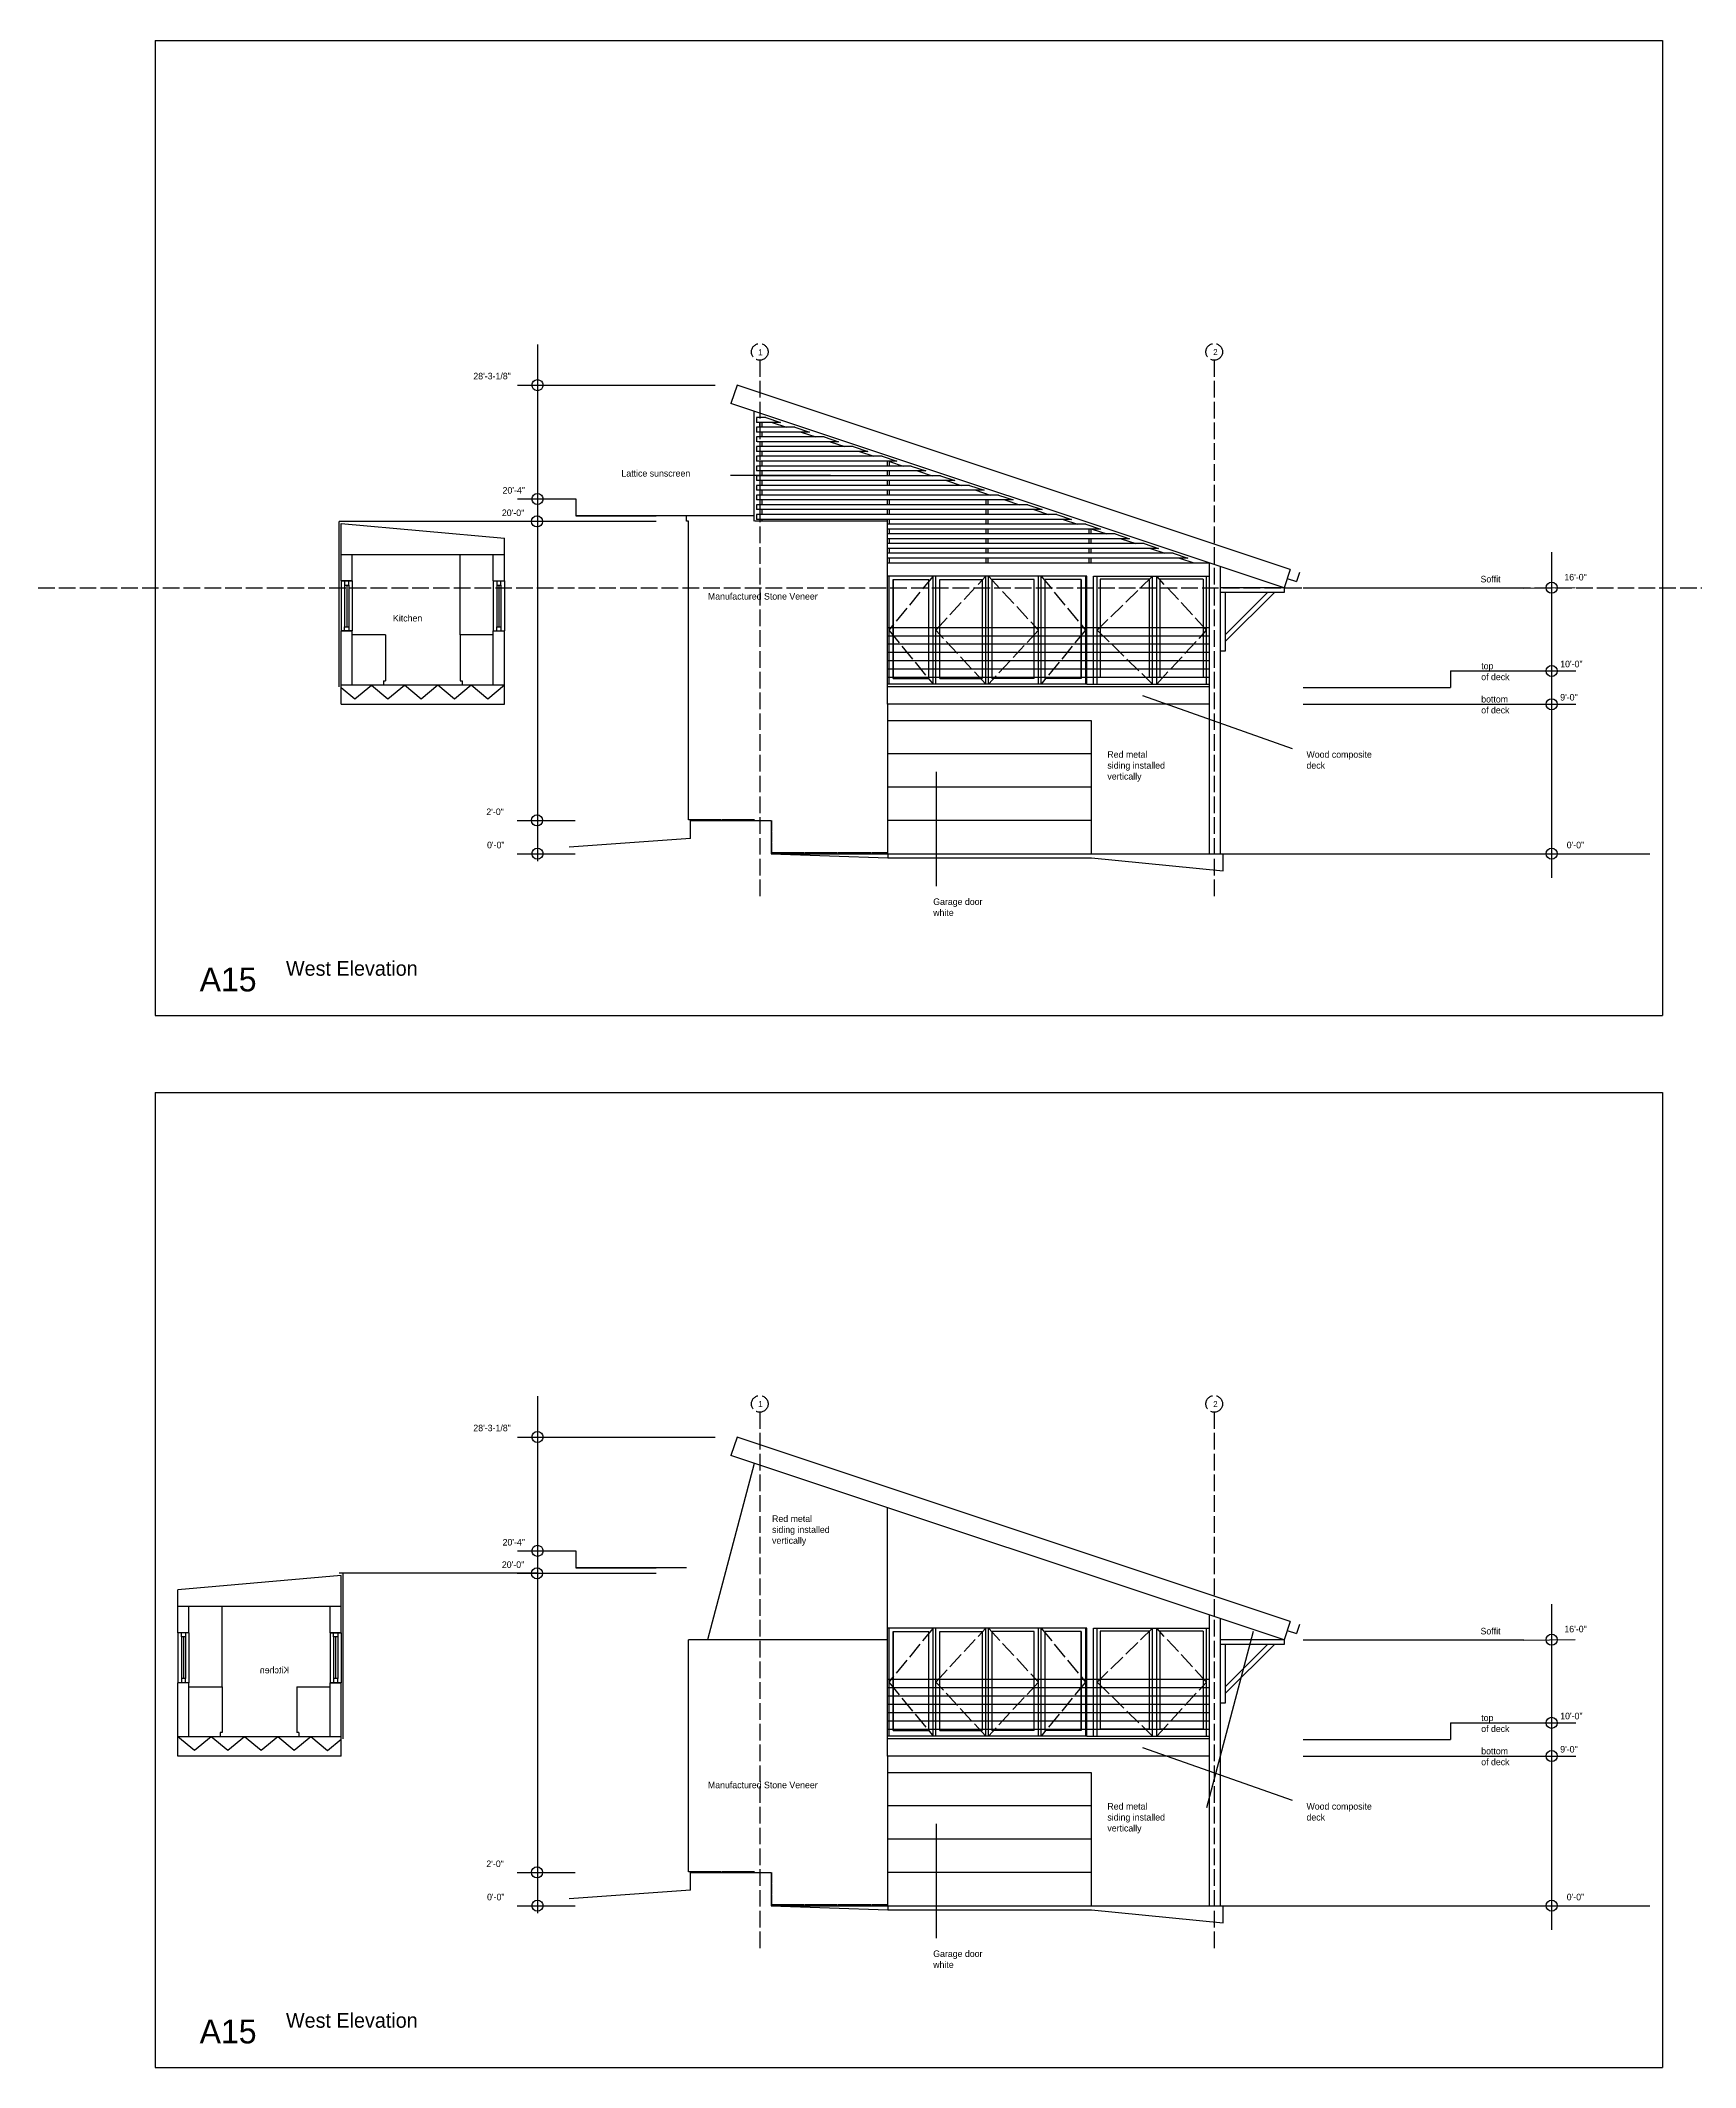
# Model space of a CAD drawing. Header units: inches. Extents: x -173 to 6851, y -1827 to 3486.
# Drawn here: x 4482 to 5676, y -1827 to -363 of the extents above; entities that cross this region are included whole.
import ezdxf

# ---------------------------------------------------------------- set-up
doc = ezdxf.new("R2010")
doc.units = ezdxf.units.IN
doc.header["$MEASUREMENT"] = 0
doc.linetypes.add('ACAD_ISO02W100', pattern=[15, 12, -3])
for name, color, linetype in [('blocks', 251, 'Continuous'), ('const', 7, 'Continuous'), ('e1', 7, 'Continuous'), ('e2', 251, 'Continuous'), ('glassSwing', 172, 'ACAD_ISO02W100'), ('grid', 252, 'ACAD_ISO02W100'), ('millwork', 253, 'Continuous'), ('soffit', 253, 'ACAD_ISO02W100'), ('walls', 7, 'Continuous')]:
    doc.layers.add(name, color=color, linetype=linetype)

msp = doc.modelspace()

# ---------------------------------------------------------------- linework, layer by layer
for p, q in [((4564.2, -363.4), (4564.2, -1067.4)), ((4564.2, -363.4), (5652.2, -363.4)), ((5652.2, -363.4), (5652.2, -1067.4)), ((4564.2, -1067.4), (5652.2, -1067.4)), ((4564.2, -1122.9), (4564.2, -1826.9)), ((4564.2, -1122.9), (5652.2, -1122.9)), ((5652.2, -1122.9), (5652.2, -1826.9)), ((4564.2, -1826.9), (5652.2, -1826.9))]:
    msp.add_line(p, q)
at = {"layer": 'blocks'}
for p, q in [((4972.8, -926), (4949.3, -926)), ((4996.8, -926), (4973.3, -926)), ((5009.3, -934), (5009.3, -926.5)), ((5009.3, -942), (5009.3, -934.5)), ((5009.3, -950), (5009.3, -942.5)), ((5032.8, -950), (5009.3, -950)), ((5056.8, -950), (5033.3, -950)), ((5080.8, -950), (5057.3, -950)), ((5092.8, -950), (5081.3, -950)), ((4972.8, -1685.6), (4949.3, -1685.6)), ((4996.8, -1685.6), (4973.3, -1685.6)), ((5009.3, -1693.6), (5009.3, -1686.1)), ((5009.3, -1701.6), (5009.3, -1694.1)), ((5009.3, -1709.6), (5009.3, -1702.1)), ((5032.8, -1709.6), (5009.3, -1709.6)), ((5056.8, -1709.6), (5033.3, -1709.6)), ((5080.8, -1709.6), (5057.3, -1709.6)), ((5092.8, -1709.6), (5081.3, -1709.6))]:
    msp.add_line(p, q, dxfattribs=at)
at = {"layer": 'e1'}
for p, q in [((4984.2, -612.2), (4979.8, -625.5)), ((4947.8, -710.5), (4947.8, -706.6)), ((4949.3, -710.5), (4947.8, -710.5)), ((5092.8, -842.6), (5092.8, -710.5)), ((4698.5, -734.6), (4816.3, -734.6)), ((5092.8, -740.6), (5325.1, -740.6)), ((5383.4, -745.2), (5379, -758.5)), ((4706.5, -753.6), (4698.5, -753.6)), ((4698.5, -753.6), (4706.5, -753.6)), ((4701, -753.6), (4701, -756.6)), ((4701, -756.6), (4704, -756.6)), ((4702.5, -756.6), (4702.5, -786.6)), ((4704, -756.6), (4704, -753.6)), ((4808.3, -753.6), (4816.3, -753.6)), ((4810.8, -753.6), (4810.8, -756.6)), ((4810.8, -756.6), (4813.8, -756.6)), ((4812.3, -756.6), (4812.3, -786.6)), ((4813.8, -756.6), (4813.8, -753.6)), ((5390.1, -747.5), (5387.9, -754.1)), ((4706.5, -789.6), (4698.5, -789.6)), ((4698.5, -789.6), (4706.5, -789.6)), ((4701, -789.6), (4701, -786.6)), ((4701, -786.6), (4704, -786.6)), ((4704, -786.6), (4704, -789.6)), ((4808.3, -789.6), (4816.3, -789.6)), ((4810.8, -789.6), (4810.8, -786.6)), ((4810.8, -786.6), (4813.8, -786.6)), ((4813.8, -786.6), (4813.8, -789.6)), ((4730.5, -792.6), (4706.5, -792.6)), ((4730.5, -792.6), (4730.5, -825.6)), ((4808.3, -792.6), (4784.3, -792.6)), ((4784.3, -792.6), (4784.3, -825.6)), ((4729, -825.6), (4730.5, -825.6)), ((4729, -825.6), (4729, -828.6)), ((4784.3, -825.6), (4785.8, -825.6)), ((4785.8, -825.6), (4785.8, -828.6)), ((4950.6, -926.5), (5008.8, -926.5)), ((5008.8, -926.5), (5008.8, -950.5)), ((5008.8, -950.5), (5093.1, -953.5)), ((5093.1, -953.5), (5240, -953.5)), ((5240, -953.5), (5335.1, -962.9)), ((4984.2, -1371.7), (4979.8, -1385)), ((4996.6, -1390.8), (4962.8, -1518.1)), ((5092.8, -1602.1), (5092.8, -1422.7)), ((4698.5, -1494.1), (4580.7, -1494.1)), ((5383.4, -1504.8), (5379, -1518.1)), ((5390.1, -1507), (5387.9, -1513.6)), ((4588.7, -1513.1), (4580.7, -1513.1)), ((4583.2, -1516.1), (4583.2, -1513.1)), ((4586.2, -1516.1), (4583.2, -1516.1)), ((4584.7, -1516.1), (4584.7, -1546.1)), ((4586.2, -1513.1), (4586.2, -1516.1)), ((4690.5, -1513.1), (4698.5, -1513.1)), ((4698.5, -1513.1), (4690.5, -1513.1)), ((4693, -1516.1), (4693, -1513.1)), ((4696, -1516.1), (4693, -1516.1)), ((4694.5, -1516.1), (4694.5, -1546.1)), ((4696, -1513.1), (4696, -1516.1)), ((5356.8, -1512.1), (5323.1, -1639.4)), ((4588.7, -1549.1), (4580.7, -1549.1)), ((4586.2, -1546.1), (4583.2, -1546.1)), ((4583.2, -1546.1), (4583.2, -1549.1)), ((4586.2, -1549.1), (4586.2, -1546.1)), ((4690.5, -1549.1), (4698.5, -1549.1)), ((4698.5, -1549.1), (4690.5, -1549.1)), ((4696, -1546.1), (4693, -1546.1)), ((4693, -1546.1), (4693, -1549.1)), ((4696, -1549.1), (4696, -1546.1)), ((4588.7, -1552.1), (4612.7, -1552.1)), ((4612.7, -1552.1), (4612.7, -1585.1)), ((4666.5, -1552.1), (4690.5, -1552.1)), ((4666.5, -1552.1), (4666.5, -1585.1)), ((4612.7, -1585.1), (4611.2, -1585.1)), ((4611.2, -1585.1), (4611.2, -1588.1)), ((4668, -1585.1), (4666.5, -1585.1)), ((4668, -1585.1), (4668, -1588.1)), ((4950.6, -1686.1), (5008.8, -1686.1)), ((5008.8, -1686.1), (5008.8, -1710.1)), ((5008.8, -1710.1), (5093.1, -1713.1)), ((5093.1, -1713.1), (5240, -1713.1)), ((5240, -1713.1), (5335.1, -1722.5))]:
    msp.add_line(p, q, dxfattribs=at)
at = {"layer": 'e2'}
for p, q in [((4840.2, -582.8), (4840.2, -956)), ((4825.9, -612.2), (4968.5, -612.2)), ((5005, -635.6), (4998.3, -635.6)), ((4998.3, -635.6), (4998.3, -639.1)), ((5015.5, -639.1), (4998.3, -639.1)), ((5026, -642.6), (4998.3, -642.6)), ((4998.3, -642.6), (4998.3, -646.1)), ((5000.6, -639.1), (5000.6, -642.6)), ((5000.6, -642.6), (5000.6, -639.1)), ((5002.1, -639.1), (5002.1, -642.6)), ((5005, -635.6), (5015.5, -639.1)), ((5009.5, -639.1), (5020, -642.6)), ((5026, -642.6), (5036.5, -646.1)), ((5036.5, -646.1), (4998.3, -646.1)), ((5047, -649.6), (4998.3, -649.6)), ((4998.3, -649.6), (4998.3, -653.1)), ((5068, -656.6), (4998.3, -656.6)), ((4998.3, -656.6), (4998.3, -660.1)), ((5057.5, -653.1), (4998.7, -653.1)), ((5000.6, -646.5), (5000.6, -646.1)), ((5000.6, -646.1), (5000.6, -649.6)), ((5000.6, -653.1), (5000.6, -656.6)), ((5002.1, -646.1), (5002.1, -649.6)), ((5002.1, -653.1), (5002.1, -656.6)), ((5030.5, -646.1), (5041, -649.6)), ((5047, -649.6), (5057.5, -653.1)), ((5051.5, -653.1), (5062, -656.6)), ((5068, -656.6), (5078.5, -660.1)), ((5078.5, -660.1), (4998.3, -660.1)), ((5089, -663.6), (4998.3, -663.6)), ((4998.3, -663.6), (4998.3, -667.1)), ((5099.5, -667.1), (4998.3, -667.1)), ((5110, -670.6), (4998.3, -670.6)), ((4998.3, -670.6), (4998.3, -674.1)), ((5000.6, -660.1), (5000.6, -663.6)), ((5000.6, -667.1), (5000.6, -670.6)), ((5002.1, -660.1), (5002.1, -663.6)), ((5002.1, -667.1), (5002.1, -670.6)), ((5072.5, -660.1), (5083, -663.6)), ((5089, -663.6), (5099.5, -667.1)), ((5092.8, -670.6), (5092.8, -667.1)), ((5094.3, -670.6), (5094.3, -667.1)), ((5094.3, -667.3), (5104, -670.6)), ((5110, -670.6), (5120.5, -674.1)), ((5120.5, -674.1), (4998.3, -674.1)), ((5131, -677.6), (4998.3, -677.6)), ((4998.3, -677.6), (4998.3, -681.1)), ((5141.5, -681.1), (4998.3, -681.1)), ((5152, -684.6), (4998.3, -684.6)), ((4998.3, -684.6), (4998.3, -688.1)), ((5000.6, -674.1), (5000.6, -677.6)), ((5000.6, -681.1), (5000.6, -684.6)), ((5002.1, -674.1), (5002.1, -677.6)), ((5002.1, -681.1), (5002.1, -684.6)), ((5092.8, -677.6), (5092.8, -674.1)), ((5092.8, -684.6), (5092.8, -681.1)), ((5094.3, -677.6), (5094.3, -674.1)), ((5094.3, -684.6), (5094.3, -681.1)), ((5114.5, -674.1), (5125, -677.6)), ((5131, -677.6), (5141.5, -681.1)), ((5135.5, -681.1), (5146, -684.6)), ((5152, -684.6), (5162.5, -688.1)), ((4825.9, -694.4), (4867.9, -694.4)), ((4867.9, -694.4), (4867.9, -706.6)), ((5162.5, -688.1), (4998.3, -688.1)), ((5173, -691.6), (4998.3, -691.6)), ((4998.3, -691.6), (4998.3, -695.1)), ((5183.5, -695.1), (4998.3, -695.1)), ((5194, -698.6), (4998.3, -698.6)), ((4998.3, -698.6), (4998.3, -702.1)), ((5204.5, -702.1), (4998.3, -702.1)), ((5000.6, -688.1), (5000.6, -691.6)), ((5000.6, -695.1), (5000.6, -698.6)), ((5000.6, -702.1), (5000.6, -705.6)), ((5002.1, -688.1), (5002.1, -691.6)), ((5002.1, -695.1), (5002.1, -698.6)), ((5002.1, -702.1), (5002.1, -705.6)), ((5092.8, -691.6), (5092.8, -688.1)), ((5092.8, -698.6), (5092.8, -695.1)), ((5092.8, -705.6), (5092.8, -702.1)), ((5094.3, -691.6), (5094.3, -688.1)), ((5094.3, -698.6), (5094.3, -695.1)), ((5094.3, -705.6), (5094.3, -702.1)), ((5156.5, -688.1), (5167, -691.6)), ((5164, -691.6), (5164, -690.5)), ((5164, -698.6), (5164, -695.1)), ((5164, -705.6), (5164, -702.1)), ((5165.5, -691.6), (5165.5, -691)), ((5165.5, -698.6), (5165.5, -695.1)), ((5165.5, -705.6), (5165.5, -702.1)), ((5173, -691.6), (5183.5, -695.1)), ((5177.5, -695.1), (5188, -698.6)), ((5194, -698.6), (5204.5, -702.1)), ((5198.5, -702.1), (5209, -705.6)), ((4825.5, -710.5), (4925.8, -710.5)), ((4947.8, -706.6), (4867.9, -706.6)), ((4867.9, -706.6), (4925.8, -706.6)), ((5215, -705.6), (4998.3, -705.6)), ((4998.3, -705.6), (4998.3, -709.1)), ((5225.5, -709.1), (4998.3, -709.1)), ((5000.6, -709.1), (5000.6, -710.5)), ((5002.1, -709.1), (5002.1, -710.5)), ((5092.8, -710.5), (5092.8, -709.1)), ((5236, -712.6), (5092.8, -712.6)), ((5246.5, -716.1), (5092.8, -716.1)), ((5094.3, -712.6), (5094.3, -709.1)), ((5094.3, -719.6), (5094.3, -716.1)), ((5164, -712.6), (5164, -709.1)), ((5164, -719.6), (5164, -716.1)), ((5165.5, -712.6), (5165.5, -709.1)), ((5165.5, -719.6), (5165.5, -716.1)), ((5215, -705.6), (5225.5, -709.1)), ((5219.5, -709.1), (5230, -712.6)), ((5236, -712.6), (5246.5, -716.1)), ((5238.3, -719.6), (5238.3, -716.1)), ((5239.8, -719.6), (5239.8, -716.1)), ((5240.5, -716.1), (5251, -719.6)), ((5257, -719.6), (5092.8, -719.6)), ((5267.5, -723.1), (5092.8, -723.1)), ((5278, -726.6), (5092.8, -726.6)), ((5288.5, -730.1), (5092.8, -730.1)), ((5094.3, -726.6), (5094.3, -723.1)), ((5094.3, -733.6), (5094.3, -730.1)), ((5164, -726.6), (5164, -723.1)), ((5164, -733.6), (5164, -730.1)), ((5165.5, -726.6), (5165.5, -723.1)), ((5165.5, -733.6), (5165.5, -730.1)), ((5238.3, -726.6), (5238.3, -723.1)), ((5238.3, -733.6), (5238.3, -730.1)), ((5239.8, -726.6), (5239.8, -723.1)), ((5239.8, -733.6), (5239.8, -730.1)), ((5257, -719.6), (5267.5, -723.1)), ((5261.5, -723.1), (5272, -726.6)), ((5278, -726.6), (5288.5, -730.1)), ((5282.5, -730.1), (5293, -733.6)), ((4784.3, -792.6), (4784.3, -734.6)), ((5299, -733.6), (5092.8, -733.6)), ((5309.5, -737.1), (5092.8, -737.1)), ((5094.3, -740.6), (5094.3, -737.1)), ((5164, -740.6), (5164, -737.1)), ((5165.5, -740.6), (5165.5, -737.1)), ((5238.3, -740.6), (5238.3, -737.1)), ((5239.8, -740.6), (5239.8, -737.1)), ((5299, -733.6), (5309.5, -737.1)), ((5303.5, -737.1), (5314, -740.6)), ((5572.1, -732.8), (5572.1, -968)), ((4698.5, -753.6), (4698.5, -789.6)), ((4701, -756.6), (4701, -786.6)), ((4704, -756.6), (4704, -786.6)), ((4706.5, -753.6), (4706.5, -789.6)), ((4808.3, -753.6), (4808.3, -789.6)), ((4810.8, -756.6), (4810.8, -786.6)), ((4813.8, -756.6), (4813.8, -786.6)), ((4816.3, -753.6), (4816.3, -789.6)), ((5236.6, -750.1), (5092.8, -750.1)), ((5093.7, -750.1), (5093.7, -828.1)), ((5097, -824.1), (5097, -752.6)), ((5097, -752.6), (5097, -824.1)), ((5097, -752.6), (5122.7, -752.6)), ((5122.7, -824.1), (5122.7, -752.6)), ((5125.7, -828.1), (5125.7, -750.1)), ((5127.7, -828.1), (5127.7, -750.1)), ((5130.7, -824.1), (5130.7, -752.6)), ((5130.7, -752.6), (5161.2, -752.6)), ((5161.2, -752.6), (5161.2, -824.1)), ((5163.7, -828.1), (5163.7, -750.1)), ((5165.7, -828.1), (5165.7, -750.1)), ((5168.2, -752.6), (5168.2, -824.1)), ((5198.7, -752.6), (5168.2, -752.6)), ((5198.7, -824.1), (5198.7, -752.6)), ((5201.7, -828.1), (5201.7, -750.1)), ((5203.7, -828.1), (5203.7, -750.1)), ((5206.7, -824.1), (5206.7, -752.6)), ((5232.5, -752.6), (5206.7, -752.6)), ((5232.5, -752.6), (5232.5, -824.1)), ((5232.5, -824.1), (5232.5, -752.6)), ((5235.7, -750.1), (5235.7, -828.1)), ((5236.6, -828.1), (5236.6, -750.1)), ((5241.6, -828.1), (5241.6, -750.1)), ((5241.6, -750.1), (5324.6, -750.1)), ((5244.1, -828.1), (5244.1, -750.1)), ((5244.1, -750.1), (5323.1, -750.1)), ((5246.4, -752.4), (5246.4, -823.2)), ((5281.6, -752.4), (5246.4, -752.4)), ((5281.6, -752.4), (5281.6, -823.2)), ((5284.1, -828.1), (5284.1, -750.1)), ((5287.1, -828.1), (5287.1, -750.1)), ((5289.3, -752.4), (5289.3, -823.2)), ((5320.6, -752.4), (5289.3, -752.4)), ((5320.6, -752.4), (5320.6, -823.2)), ((5323.1, -828.1), (5323.1, -750.1)), ((5379, -758.5), (5333.1, -758.5)), ((5552.1, -758.9), (5392.8, -758.9)), ((5552.1, -758.9), (5589.2, -758.2)), ((5379, -762), (5333.1, -762)), ((5092.8, -787.1), (5325.1, -787.1)), ((5092.8, -793.1), (5325.1, -793.1)), ((5092.8, -799.1), (5325.1, -799.1)), ((5092.8, -805.1), (5325.1, -805.1)), ((5092.8, -811.1), (5325.1, -811.1)), ((5092.8, -817.1), (5325.1, -817.1)), ((5499.1, -818.6), (5589.6, -818.6)), ((5499.1, -818.6), (5499.1, -830.6)), ((4698.5, -830.6), (4708.3, -838.8)), ((4708.3, -838.8), (4720.3, -828.8)), ((4720.3, -828.8), (4732.3, -838.6)), ((4732.3, -838.6), (4744.3, -828.8)), ((4744.3, -828.6), (4756.3, -838.6)), ((4756.3, -838.6), (4768.3, -828.6)), ((4768.3, -828.6), (4780.3, -838.6)), ((4780.3, -838.6), (4792.3, -828.6)), ((4792.3, -828.6), (4804.3, -838.6)), ((4804.3, -838.6), (4816.3, -828.6)), ((5092.8, -823.1), (5325.1, -823.1)), ((5236.6, -828.1), (5092.8, -828.1)), ((5097, -824.1), (5122.7, -824.1)), ((5130.7, -824.1), (5161.2, -824.1)), ((5198.7, -824.1), (5168.2, -824.1)), ((5232.5, -824.1), (5206.7, -824.1)), ((5236.6, -828.1), (5325.1, -828.1)), ((5244.1, -828.1), (5324.6, -828.1)), ((5281.6, -823.2), (5246.4, -823.2)), ((5320.6, -823.2), (5289.3, -823.2)), ((5392.8, -830.6), (5499.1, -830.6)), ((5385.1, -874.7), (5277, -836.6)), ((5392.8, -842.6), (5589.6, -842.6)), ((5240, -854.5), (5092.8, -854.5)), ((5240, -950.5), (5240, -854.5)), ((5240, -878.5), (5092.8, -878.5)), ((5127.9, -891.4), (5127.9, -974)), ((5240, -902.5), (5092.8, -902.5)), ((4825.5, -926.5), (4867.4, -926.5)), ((5240, -926.5), (5092.8, -926.5)), ((4825.5, -950.5), (4867.4, -950.5)), ((5093.1, -950.5), (5093.1, -953.5)), ((5335.1, -950.5), (5643, -950.5)), ((5557.4, -950.5), (5599.3, -950.5)), ((4840.2, -1342.3), (4840.2, -1715.6)), ((4825.9, -1371.7), (4968.5, -1371.7)), ((4825.9, -1453.9), (4867.9, -1453.9)), ((4867.9, -1453.9), (4867.9, -1466.1)), ((4825.5, -1470.1), (4925.8, -1470.1)), ((4947.8, -1466.1), (4867.9, -1466.1)), ((4867.9, -1466.1), (4925.8, -1466.1)), ((5572.1, -1492.3), (5572.1, -1727.5)), ((4612.7, -1552.1), (4612.7, -1494.1)), ((4580.7, -1513.1), (4580.7, -1549.1)), ((4583.2, -1516.1), (4583.2, -1546.1)), ((4586.2, -1516.1), (4586.2, -1546.1)), ((4588.7, -1513.1), (4588.7, -1549.1)), ((4690.5, -1513.1), (4690.5, -1549.1)), ((4693, -1516.1), (4693, -1546.1)), ((4696, -1516.1), (4696, -1546.1)), ((4698.5, -1513.1), (4698.5, -1549.1)), ((5236.6, -1509.7), (5092.8, -1509.7)), ((5093.7, -1509.7), (5093.7, -1587.6)), ((5097, -1583.6), (5097, -1512.2)), ((5097, -1512.2), (5097, -1583.6)), ((5097, -1512.2), (5122.7, -1512.2)), ((5122.7, -1583.6), (5122.7, -1512.2)), ((5125.7, -1587.6), (5125.7, -1509.7)), ((5127.7, -1587.6), (5127.7, -1509.7)), ((5130.7, -1583.6), (5130.7, -1512.2)), ((5130.7, -1512.2), (5161.2, -1512.2)), ((5161.2, -1512.2), (5161.2, -1583.6)), ((5163.7, -1587.6), (5163.7, -1509.7)), ((5165.7, -1587.6), (5165.7, -1509.7)), ((5168.2, -1512.2), (5168.2, -1583.6)), ((5198.7, -1512.2), (5168.2, -1512.2)), ((5198.7, -1583.6), (5198.7, -1512.2)), ((5201.7, -1587.6), (5201.7, -1509.7)), ((5203.7, -1587.6), (5203.7, -1509.7)), ((5206.7, -1583.6), (5206.7, -1512.2)), ((5232.5, -1512.2), (5206.7, -1512.2)), ((5232.5, -1512.2), (5232.5, -1583.6)), ((5232.5, -1583.6), (5232.5, -1512.2)), ((5235.7, -1509.7), (5235.7, -1587.6)), ((5236.6, -1587.6), (5236.6, -1509.7)), ((5241.6, -1587.6), (5241.6, -1509.7)), ((5241.6, -1509.7), (5324.6, -1509.7)), ((5244.1, -1587.6), (5244.1, -1509.7)), ((5244.1, -1509.7), (5323.1, -1509.7)), ((5246.4, -1511.9), (5246.4, -1582.7)), ((5281.6, -1511.9), (5246.4, -1511.9)), ((5281.6, -1511.9), (5281.6, -1582.7)), ((5284.1, -1587.6), (5284.1, -1509.7)), ((5287.1, -1587.6), (5287.1, -1509.7)), ((5289.3, -1511.9), (5289.3, -1582.7)), ((5320.6, -1511.9), (5289.3, -1511.9)), ((5320.6, -1511.9), (5320.6, -1582.7)), ((5323.1, -1587.6), (5323.1, -1509.7)), ((5379, -1518.1), (5333.1, -1518.1)), ((5379, -1521.6), (5333.1, -1521.6)), ((5552.1, -1518.4), (5392.8, -1518.4)), ((5552.1, -1518.4), (5589.2, -1517.8)), ((5092.8, -1546.6), (5325.1, -1546.6)), ((5092.8, -1552.6), (5325.1, -1552.6)), ((5092.8, -1558.6), (5325.1, -1558.6)), ((5092.8, -1564.6), (5325.1, -1564.6)), ((5092.8, -1570.6), (5325.1, -1570.6)), ((5092.8, -1576.6), (5325.1, -1576.6)), ((5499.1, -1578.1), (5589.6, -1578.1)), ((5499.1, -1578.1), (5499.1, -1590.1)), ((4592.7, -1598.1), (4580.7, -1588.1)), ((4604.7, -1588.1), (4592.7, -1598.1)), ((4616.7, -1598.1), (4604.7, -1588.1)), ((4628.7, -1588.1), (4616.7, -1598.1)), ((4640.7, -1598.1), (4628.7, -1588.1)), ((4652.7, -1588.1), (4640.7, -1598.1)), ((4664.7, -1598.1), (4652.7, -1588.3)), ((4676.7, -1588.3), (4664.7, -1598.1)), ((4688.7, -1598.3), (4676.7, -1588.3)), ((4698.5, -1590.2), (4688.7, -1598.3)), ((5092.8, -1582.6), (5325.1, -1582.6)), ((5236.6, -1587.6), (5092.8, -1587.6)), ((5097, -1583.6), (5122.7, -1583.6)), ((5130.7, -1583.6), (5161.2, -1583.6)), ((5198.7, -1583.6), (5168.2, -1583.6)), ((5232.5, -1583.6), (5206.7, -1583.6)), ((5236.6, -1587.6), (5325.1, -1587.6)), ((5244.1, -1587.6), (5324.6, -1587.6)), ((5281.6, -1582.7), (5246.4, -1582.7)), ((5320.6, -1582.7), (5289.3, -1582.7)), ((5392.8, -1590.1), (5499.1, -1590.1)), ((5385.1, -1634.2), (5277, -1596.1)), ((5392.8, -1602.1), (5589.6, -1602.1)), ((5240, -1614.1), (5092.8, -1614.1)), ((5240, -1710.1), (5240, -1614.1)), ((5240, -1638.1), (5092.8, -1638.1)), ((5127.9, -1651), (5127.9, -1733.6)), ((5240, -1662.1), (5092.8, -1662.1)), ((4825.5, -1686.1), (4867.4, -1686.1)), ((5240, -1686.1), (5092.8, -1686.1)), ((4825.5, -1710.1), (4867.4, -1710.1)), ((5093.1, -1710.1), (5093.1, -1713.1)), ((5335.1, -1710.1), (5643, -1710.1)), ((5557.4, -1710.1), (5599.3, -1710.1))]:
    msp.add_line(p, q, dxfattribs=at)
for centre in [(4840.2, -612.2), (4840.2, -694.4), (4839.8, -710.6), (5572.1, -758.5), (5572.1, -818.6), (5572.1, -842.6), (4839.8, -926.5), (4840.2, -950.5), (5572.1, -950.5), (4840.2, -1371.7), (4840.2, -1453.9), (4839.8, -1470.1), (5572.1, -1518.1), (5572.1, -1578.1), (5572.1, -1602.1), (4839.8, -1686.1), (4840.2, -1710.1), (5572.1, -1710.1)]:
    msp.add_circle(centre, 4, dxfattribs=at)
at = {"layer": 'glassSwing'}
for p, q in [((5125.7, -750.1), (5093.7, -789.1)), ((5127.7, -789.1), (5163.7, -750.1)), ((5165.7, -750.1), (5201.7, -789.1)), ((5203.7, -750.1), (5235.7, -789.1)), ((5284.1, -750.1), (5244.1, -789.1)), ((5323.1, -789.1), (5287.1, -750.1)), ((5093.7, -789.1), (5125.7, -828.1)), ((5163.7, -828.1), (5127.7, -789.1)), ((5201.7, -789.1), (5165.7, -828.1)), ((5235.7, -789.1), (5203.7, -828.1)), ((5244.1, -789.1), (5284.1, -828.1)), ((5287.1, -828.1), (5323.1, -789.1)), ((5125.7, -1509.7), (5093.7, -1548.7)), ((5127.7, -1548.7), (5163.7, -1509.7)), ((5165.7, -1509.7), (5201.7, -1548.7)), ((5203.7, -1509.7), (5235.7, -1548.7)), ((5284.1, -1509.7), (5244.1, -1548.7)), ((5323.1, -1548.7), (5287.1, -1509.7)), ((5093.7, -1548.7), (5125.7, -1587.6)), ((5163.7, -1587.6), (5127.7, -1548.7)), ((5201.7, -1548.7), (5165.7, -1587.6)), ((5235.7, -1548.7), (5203.7, -1587.6)), ((5244.1, -1548.7), (5284.1, -1587.6)), ((5287.1, -1587.6), (5323.1, -1548.7))]:
    msp.add_line(p, q, dxfattribs=at)
at = {"layer": 'grid'}
for p, q in [((5000.6, -594.2), (5000.6, -983.2)), ((5328.6, -594.2), (5328.6, -983.2)), ((5000.6, -1353.8), (5000.6, -1742.7)), ((5328.6, -1353.8), (5328.6, -1742.7))]:
    msp.add_line(p, q, dxfattribs=at)
for centre in [(5000.6, -588.2), (5328.6, -588.2), (5000.6, -1347.8), (5328.6, -1347.8)]:
    msp.add_circle(centre, 6, dxfattribs=at)
at = {"layer": 'millwork'}
for p, q in [((4839.8, -710.6), (4697, -710.6)), ((4697, -830.1), (4697, -710.6)), ((5379, -758.5), (5379, -762)), ((5336.6, -762), (5336.6, -804.4)), ((5372, -762), (5336.6, -797.4)), ((5367.1, -762), (5336.6, -792.5)), ((5336.6, -804.4), (5333.1, -804.4)), ((4839.8, -1470.1), (4697, -1470.1)), ((4700, -1589.6), (4700, -1470.1)), ((5336.6, -1521.6), (5336.6, -1564)), ((5372, -1521.6), (5336.6, -1557)), ((5367.1, -1521.6), (5336.6, -1552)), ((5379, -1518.1), (5379, -1521.6)), ((5336.6, -1564), (5333.1, -1564))]:
    msp.add_line(p, q, dxfattribs=at)
at = {"layer": 'soffit'}
msp.add_line((1824.8, -758.5), (6768.4, -758.5), dxfattribs=at)
at = {"layer": 'walls'}
for p, q in [((5383.4, -745.2), (4984.2, -612.2)), ((5379, -758.5), (4979.8, -625.5)), ((4996.6, -710.5), (4996.6, -631.2)), ((4979.6, -677.2), (5051.6, -677.2)), ((4698.5, -712.1), (4816.3, -722.6)), ((4698.5, -753.6), (4698.5, -712.1)), ((4949.3, -706.6), (4947.8, -706.6)), ((4996.6, -706.6), (4949.3, -706.6)), ((4949.3, -926), (4949.3, -710.5)), ((5092.8, -710.5), (4997.1, -710.5)), ((4816.3, -753.6), (4816.3, -722.6)), ((4706.5, -753.6), (4706.5, -734.6)), ((4808.3, -753.6), (4808.3, -734.6)), ((5325.1, -950.6), (5325.1, -740.6)), ((5333.1, -950.5), (5333.1, -743.2)), ((5381.2, -751.9), (5387.9, -754.1)), ((4698.5, -842.6), (4698.5, -789.6)), ((4706.5, -828.6), (4706.5, -789.6)), ((4808.3, -828.6), (4808.3, -789.6)), ((4816.3, -842.6), (4816.3, -789.6)), ((4698.5, -828.6), (4816.3, -828.6)), ((5325.1, -830.1), (5092.8, -830.1)), ((4698.5, -842.6), (4816.3, -842.6)), ((5325.1, -842.6), (5092.8, -842.6)), ((5092.8, -842.6), (5092.8, -950.5)), ((4950.6, -939.5), (4950.6, -926.5)), ((4950.6, -939.5), (4863.1, -945.7)), ((5008.8, -950.5), (5335.1, -950.5)), ((5335.1, -962.9), (5335.1, -950.5)), ((5383.4, -1504.8), (4984.2, -1371.7)), ((5379, -1518.1), (4979.8, -1385)), ((4698.5, -1471.6), (4580.7, -1482.1)), ((4698.5, -1513.1), (4698.5, -1471.6)), ((4580.7, -1513.1), (4580.7, -1482.1)), ((4588.7, -1513.1), (4588.7, -1494.1)), ((4690.5, -1513.1), (4690.5, -1494.1)), ((5325.1, -1710.1), (5325.1, -1500.1)), ((5333.1, -1710.1), (5333.1, -1502.8)), ((4949.3, -1685.6), (4949.3, -1518.1)), ((5092.8, -1518.1), (4949.3, -1518.1)), ((5381.2, -1511.4), (5387.9, -1513.6)), ((4580.7, -1602.1), (4580.7, -1549.1)), ((4588.7, -1588.1), (4588.7, -1549.1)), ((4690.5, -1588.1), (4690.5, -1549.1)), ((4698.5, -1602.1), (4698.5, -1549.1)), ((4698.5, -1588.1), (4580.7, -1588.1)), ((5325.1, -1589.7), (5092.8, -1589.7)), ((4698.5, -1602.1), (4580.7, -1602.1)), ((5325.1, -1602.1), (5092.8, -1602.1)), ((5092.8, -1602.1), (5092.8, -1710.1)), ((4950.6, -1699), (4950.6, -1686.1)), ((4950.6, -1699), (4863.1, -1705.2)), ((5008.8, -1710.1), (5335.1, -1710.1)), ((5335.1, -1722.5), (5335.1, -1710.1))]:
    msp.add_line(p, q, dxfattribs=at)

# ---------------------------------------------------------------- texts
at = {"layer": 'const', "attachment_point": 1}
for s, insert, char_height, width in [('1', (4999.5, -586.3), 4.26, 1625.197), ('2', (5327.9, -586.2), 4.26, 1625.197), ('28\'-3-1/8"', (4793.9, -603.3), 4.74, 1805.775), ('20\'-4"', (4815, -685.8), 4.74, 1805.775), ('Lattice sunscreen', (4900.8, -673.5), 4.736, 1805.775), ('20\'-0"', (4814.5, -702), 4.74, 1805.775), ('Soffit', (5520.8, -749.9), 4.74, 1805.775), ('16\'-0"', (5581.3, -748.5), 4.74, 1805.775), ('Manufactured Stone Veneer', (4963.2, -762.3), 4.736, 1805.775), ('Kitchen', (4735.9, -778.1), 4.74, 1805.775), ('top^Jof deck', (5521.3, -812.6), 4.736, 1805.775), ('10\'-0"', (5578.3, -811.2), 4.74, 1805.775), ('bottom^Jof deck', (5521.3, -836.6), 4.736, 1805.775), ('9\'-0"', (5578.3, -835.2), 4.74, 1805.775), ('Red metal^Jsiding installed^Jvertically', (5251.5, -876.5), 4.736, 1805.775), ('Wood composite^Jdeck', (5395.2, -876.5), 4.736, 1805.775), ('2\'-0"', (4803.3, -917.9), 4.74, 1805.775), ('0\'-0"', (4803.8, -941.9), 4.74, 1805.775), ('0\'-0"', (5583, -941.9), 4.74, 1805.775), ('Garage door^Jwhite', (5125.8, -982.8), 4.736, 1805.775), ('A15', (4596.4, -1032.7), 17.26, 6582.049), ('West Elevation', (4658.7, -1028), 10.656, 4062.993), ('1', (4999.5, -1345.8), 4.26, 1625.197), ('2', (5327.9, -1345.8), 4.26, 1625.197), ('28\'-3-1/8"', (4793.9, -1362.8), 4.74, 1805.775), ('Red metal^Jsiding installed^Jvertically', (5009.5, -1428.3), 4.736, 1805.775), ('20\'-4"', (4815, -1445.3), 4.74, 1805.775), ('20\'-0"', (4814.5, -1461.5), 4.74, 1805.775), ('Soffit', (5520.8, -1509.5), 4.74, 1805.775), ('16\'-0"', (5581.3, -1508), 4.74, 1805.775), ('top^Jof deck', (5521.3, -1572.1), 4.736, 1805.775), ('10\'-0"', (5578.3, -1570.8), 4.74, 1805.775), ('9\'-0"', (5578.3, -1594.8), 4.74, 1805.775), ('bottom^Jof deck', (5521.3, -1596.1), 4.736, 1805.775), ('Manufactured Stone Veneer', (4963.2, -1620.6), 4.736, 1805.775), ('Red metal^Jsiding installed^Jvertically', (5251.5, -1636), 4.736, 1805.775), ('Wood composite^Jdeck', (5395.2, -1636), 4.736, 1805.775), ('2\'-0"', (4803.3, -1677.5), 4.74, 1805.775), ('0\'-0"', (4803.8, -1701.5), 4.74, 1805.775), ('0\'-0"', (5583, -1701.5), 4.74, 1805.775), ('Garage door^Jwhite', (5125.8, -1742.4), 4.736, 1805.775), ('A15', (4596.4, -1792.3), 17.26, 6582.049), ('West Elevation', (4658.7, -1787.6), 10.656, 4062.993)]:
    msp.add_mtext(s, dxfattribs=dict(at, insert=insert, char_height=char_height, width=width))
at = {"layer": 'const', "extrusion": (0, 0, -1), "insert": (4661, -1537.6), "char_height": 4.74, "width": 1805.775, "attachment_point": 1, "text_direction": (-1, 0, 0)}
msp.add_mtext('Kitchen', dxfattribs=at)

doc.saveas('drawing.dxf')
